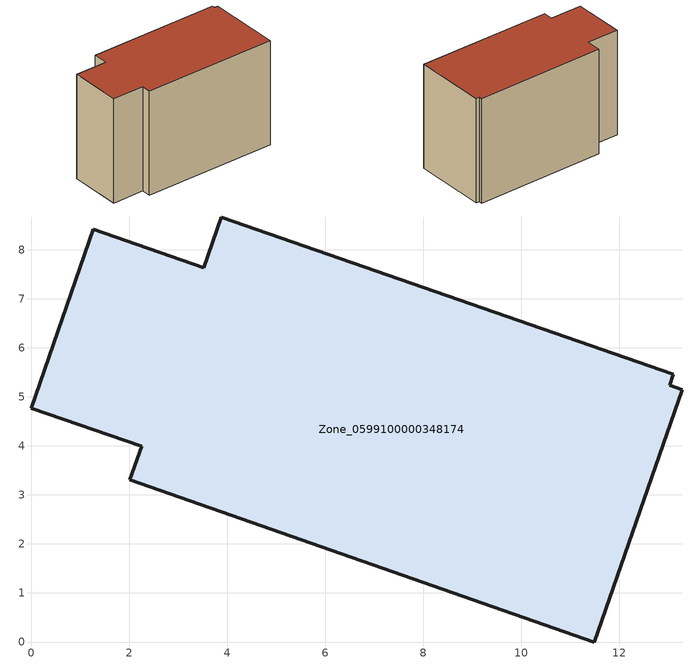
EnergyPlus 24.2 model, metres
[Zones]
Zone_0599100000348174
 floor ground (C_G): 2.02,3.31 2.25,3.99 0,4.77 1.27,8.42 3.52,7.63 3.88,8.67 13.1,5.46 13.03,5.24 13.28,5.14 11.49,0 z0
 wall outside (C_F): 2.25,3.99 2.02,3.31 11.49,0 13.28,5.14 13.03,5.24 13.1,5.46 3.88,8.67 3.52,7.63 1.27,8.42 0,4.77 2.25,3.99 z0:7.98
 roof outside (C_R): 13.1,5.46 3.88,8.67 3.52,7.63 1.27,8.42 0,4.77 2.25,3.99 2.02,3.31 11.49,0 13.28,5.14 13.03,5.24 z7.98
[BUILDING]
Pand.0599100000348174: North Axis=0; Terrain=City; Loads Convergence Tolerance Value=0.04; Temperature Convergence Tolerance Value=0.4; Solar Distribution=FullExterior; Maximum Number of Warmup Days=25; Minimum Number of Warmup Days=1
[Site:Location]
Rotterdam.The.Hague.AP_ZH_NLD Design_Conditions: Latitude=51.96; Longitude=4.45; Time Zone=1; Elevation=-4.5
[SITE:GROUNDTEMPERATURE:BUILDINGSURFACE]
18, 18, 18, 18, 18, 18, 18, 18, 18, 18, 18, 18
[MATERIAL] Thermal Absorptance=0.9; Solar Absorptance=0.7; Visible Absorptance=0.7
Name | Roughness | Thickness | Conductivity | Density | Specific Heat
G.TC.1992-2005 | MediumSmooth | 0.15 | 0.06 | 540 | 1210
F.TC.1992-2005 | Rough | 0.3 | 0.12 | 1920 | 840
R.TC.1992-2005 | MediumRough | 0.2 | 0.08 | 1500 | 1000
[CONSTRUCTION]
C_G: G.TC.1992-2005
C_F: F.TC.1992-2005
C_R: R.TC.1992-2005
[ZONE]
Zone_0599100000348174: Type=1; Multiplier=1; Ceiling Height=Autocalculate; Volume=Autocalculate; Floor Area=autocalculate; Part of Total Floor Area=Yes
[ZONEINFILTRATION:DESIGNFLOWRATE]
Infil_Zone_0599100000348174: Zone or ZoneList or Space or SpaceList=Zone_0599100000348174; Schedule=AlwaysOn; Design Flow Rate Calculation Method=Flow/Area; Flow Rate per Floor Area=0.0015; Constant Term Coefficient=1; Temperature Term Coefficient=0; Velocity Term Coefficient=0; Velocity Squared Term Coefficient=0
[HVACTEMPLATE:ZONE:IDEALLOADSAIRSYSTEM]
Zone_0599100000348174: Maximum Heating Supply Air Temperature=50; Minimum Cooling Supply Air Temperature=13; Maximum Heating Supply Air Humidity Ratio=0.0156; Minimum Cooling Supply Air Humidity Ratio=0.0077; Heating Limit=NoLimit; Cooling Limit=NoLimit; Dehumidification Control Type=ConstantSensibleHeatRatio; Cooling Sensible Heat Ratio=0.7; Dehumidification Setpoint=60; Humidification Control Type=None; Humidification Setpoint=30; Outdoor Air Method=None; Outdoor Air Flow Rate per Person=0.00944; Outdoor Air Flow Rate per Zone Floor Area=0; Outdoor Air Flow Rate per Zone=0; Demand Controlled Ventilation Type=None; Outdoor Air Economizer Type=NoEconomizer; Heat Recovery Type=None; Sensible Heat Recovery Effectiveness=0.7; Latent Heat Recovery Effectiveness=0.65
[ZONECONTROL:THERMOSTAT]
ThermostatControl_Zone_0599100000348174: Zone or ZoneList=Zone_0599100000348174; Control Type Schedule=DualSetpointControlType; Control 1=Thermostat_Zone_0599100000348174; Temperature Difference Between Cutout And Setpoint=0
[THERMOSTATSETPOINT:DUALSETPOINT]
Thermostat_Zone_0599100000348174: Heating Setpoint Temperature Schedule=HeatingSetpoint_Zone_0599100000348174; Cooling Setpoint Temperature Schedule=CoolingSetpoint_Zone_0599100000348174
[SCHEDULE:COMPACT]
HeatingSetpoint_Zone_0599100000348174: Through: 12/31, For: AllDays, Until: 24:00, 21
CoolingSetpoint_Zone_0599100000348174: Through: 12/31, For: AllDays, Until: 24:00, 24
DualSetpointControlType: Through: 12/31, For: AllDays, Until: 24:00, 4
AlwaysOn: Through: 12/31, For: AllDays, Until: 24:00, 1
